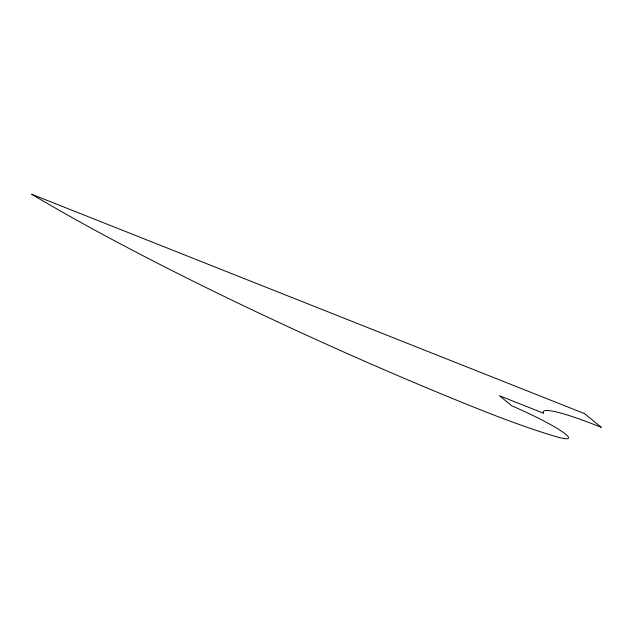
<?xml version="1.0" encoding="UTF-8"?>
<svg xmlns="http://www.w3.org/2000/svg" width="633" height="633" viewBox="0 0 633 633"><rect width="100%" height="100%" fill="white"/><g stroke="black" fill="none" stroke-linecap="round" stroke-linejoin="round"><path stroke-width="0.95" d="M584.591 413.65L31.65 194.244A458.419 51.099 24.3 0 0 474.307 407.343A201.8 22.495 24.3 0 0 557.04 436.936A55.118 6.14 24.3 0 0 562.286 431.738A55.118 6.14 24.3 0 0 511.875 405.88L499.484 395.744L543.565 413.238A91.057 10.152 24.3 0 1 601.35 427.362L584.591 413.65"/></g></svg>
